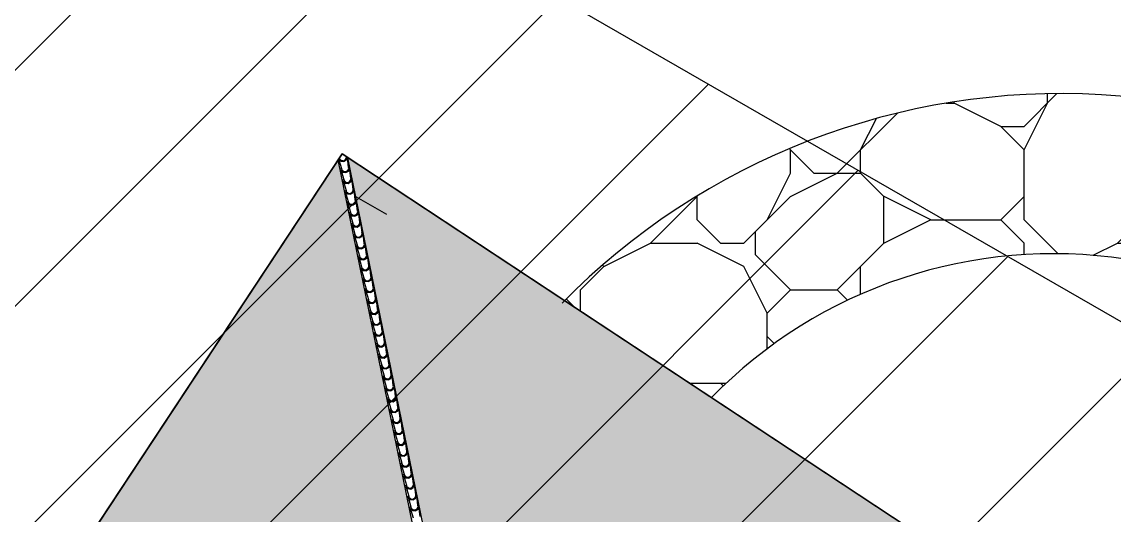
# Model space of a CAD drawing. Header units: millimetres. Extents: x 648844 to 649530, y 1246379 to 1246752.
# Drawn here: x 649063.13 to 649079.51, y 1246559.29 to 1246566.69 of the extents above; entities that cross this region are included whole.
import ezdxf

# ---------------------------------------------------------------- set-up
doc = ezdxf.new("R2010")
doc.units = ezdxf.units.MM
doc.header["$LTSCALE"] = 20
doc.header["$MEASUREMENT"] = 0
doc.layers.get('0').update_dxf_attribs({"linetype": 'CONTINUOUS'})
doc.layers.add('acera', color=8, linetype='CONTINUOUS')
doc.layers.add('TECHO', color=30, linetype='CONTINUOUS')
pattern_1 = [(0, (2687.656, -252.1344), (7, 7), [2.1, -2.45, 0.35, -2.1]), (0, (2690.456, -250.7344), (7, 7), [0.35, -1.75, 1.4, -3.5]), (0, (2691.506, -250.3844), (7, 7), [0.35, -6.65]), (0, (2688.356, -250.0344), (7, 7), [1.4, -5.6]), (0, (2687.656, -249.3344), (7, 7), [0.7, -6.3]), (0, (2692.556, -248.6344), (7, 7), [0.7, -0.35, 0.35, -5.6]), (0, (2689.756, -248.2844), (7, 7), [1.05, -5.95]), (0, (2688.006, -247.5844), (7, 7), [0.7, -6.3]), (0, (2690.806, -246.8844), (7, 7), [0.35, -2.1, 1.05, -3.5]), (0, (2689.406, -246.5344), (7, 7), [0.7, -6.3]), (0, (2691.856, -246.1844), (7, 7), [0.7, -6.3]), (0, (2690.456, -245.8344), (7, 7), [0.7, -6.3]), (0, (2693.256, -245.4844), (7, 7), [0.7, -6.3]), (90, (2687.306, -252.1344), (-7, 7), [1.4, -0.35, 0.7, -2.8, 1.4, -0.35]), (90, (2687.656, -247.5844), (-7, 7), [0.35, -6.65]), (90, (2688.706, -249.6844), (-7, 7), [0.7, -1.4, 0.35, -4.55]), (90, (2689.056, -248.6344), (-7, 7), [0.7, -1.4, 1.05, -3.85]), (90, (2690.106, -250.3844), (-7, 7), [0.35, -3.5, 0.7, -0.35, 0.7, -1.4]), (90, (2690.456, -251.0844), (-7, 7), [0.35, -6.65]), (90, (2691.156, -248.9844), (-7, 7), [0.35, -0.35, 1.05, -5.25]), (90, (2691.506, -250.0344), (-7, 7), [0.7, -2.8, 0.35, -0.35, 0.35, -2.45]), (90, (2692.206, -251.7844), (-7, 7), [1.05, -5.95]), (90, (2692.906, -246.5344), (-7, 7), [0.35, -0.35, 0.35, -5.95]), (90, (2693.256, -248.2844), (-7, 7), [1.05, -5.95]), (90, (2694.131, -248.8094), (-7, 7), [0.35, -6.65]), (45, (2689.756, -252.1344), (8e-16, 7), [0.49497, -9.404524937]), (45, (2689.056, -245.4844), (8e-16, 7), [0.49497, -1.48491, 1.48491, -6.434704937]), (45, (2689.756, -246.5344), (8e-16, 7), [0.98994, -2.4748738, 0.49497, -5.939711137]), (45, (2691.156, -246.8844), (8e-16, 7), [0.98994, -3.464825, 0.49497, -4.949759937]), (45, (2688.356, -250.0344), (8e-16, 7), [0.49497, -9.404524937]), (45, (2690.106, -250.0344), (8e-16, 7), [1.484924, -8.414570937]), (45, (2691.506, -249.3344), (8e-16, 7), [0.49497, -2.969848, 0.49497, -5.939706937]), (45, (2692.556, -248.6344), (8e-16, 7), [0.98994, -8.909554937]), (45, (2693.956, -248.6344), (8e-16, 7), [0.98994, -8.909554937]), (45, (2693.956, -250.7344), (8e-16, 7), [0.49497, -9.404524937]), (45, (2693.256, -247.2344), (8e-16, 7), [0.49497, -9.404524937]), (45, (2692.556, -246.1844), (8e-16, 7), [0.49497, -9.404524937]), (45, (2693.956, -245.4844), (8e-16, 7), [0.49497, -9.404524937]), (45, (2687.306, -245.4844), (8e-16, 7), [0.49497, -9.404524937]), (45, (2690.806, -248.2844), (8e-16, 7), [0.49497, -9.404524937]), (45, (2691.506, -245.4844), (8e-16, 7), [0.49497, -3.464825, 0.49497, -5.444729937]), (45, (2688.356, -249.3344), (8e-16, 7), [0.98994, -8.909554937]), (45, (2688.356, -247.5844), (8e-16, 7), [1.48491, -8.414584937]), (135, (2687.656, -249.3344), (-7, 8e-16), [0.74249, -9.157004937]), (135, (2691.506, -249.6844), (-7, 8e-16), [0.49497, -9.404524937]), (135, (2693.606, -248.6344), (-7, 8e-16), [0.49497, -9.404524937]), (135, (2691.156, -247.2344), (-7, 8e-16), [0.49497, -9.404524937]), (135, (2691.506, -246.1844), (-7, 8e-16), [0.49497, -9.404524937]), (135, (2690.456, -245.8344), (-7, 8e-16), [0.49497, -9.404524937]), (135, (2691.856, -246.1844), (-7, 8e-16), [0.49497, -9.404524937]), (135, (2687.656, -250.3844), (-7, 8e-16), [0.49497, -9.404524937]), (135, (2689.056, -247.9344), (-7, 8e-16), [0.49497, -9.404524937]), (135, (2689.056, -250.0344), (-7, 8e-16), [0.98994, -8.909554937]), (135, (2690.456, -250.7344), (-7, 8e-16), [0.98994, -8.909554937]), (135, (2693.256, -246.8844), (-7, 8e-16), [0.98994, -8.909554937]), (135, (2691.156, -248.6344), (-7, 8e-16), [0.49497, -9.404524937]), (135, (2692.206, -250.7344), (-7, 8e-16), [0.98994, -5.939696, 0.49497, -2.474888937]), (135, (2688.006, -247.5844), (-7, 8e-16), [0.98994, -1.9798989, 0.98994, -5.939716037]), (135, (2687.306, -251.4344), (-7, 8e-16), [0.9898, -2.4752, 0.9898, -2.4752, 0.4949, -2.474594937]), (26.56505118, (2689.7562, -250.0344), (7, 4e-10), [1.5652, -0.7826, 0.7826, -12.522075839]), (26.56505118, (2690.8062, -245.8344), (7, 4e-10), [1.5652, -14.08727584]), (26.56505118, (2690.8062, -250.7344), (7, 4e-10), [0.7826, -14.86987584]), (26.56505118, (2687.6562, -250.3844), (7, 4e-10), [0.7826, -14.86987584]), (26.56505118, (2689.0562, -248.6344), (7, 4e-10), [0.7826, -14.86987584]), (26.56505118, (2687.6562, -247.9344), (7, 4e-10), [0.7826, -14.86987584]), (63.43494882, (2688.7062, -247.2344), (4e-10, 7), [0.7826, -14.86987584]), (63.43494882, (2691.1562, -247.2344), (4e-10, 7), [0.7826, -14.86987584]), (63.43494882, (2691.8562, -252.1344), (4e-10, 7), [0.7826, -14.86987584]), (63.43494882, (2687.3062, -248.2844), (4e-10, 7), [0.7826, -14.86987584]), (63.43494882, (2690.1062, -251.7844), (4e-10, 7), [0.7826, -5.4782, 0.7826, -8.609075839]), (116.56505118, (2689.0562, -245.8344), (-4e-10, 7), [0.7826, -14.86987584]), (116.56505118, (2693.2562, -247.2344), (-4e-10, 7), [0.7826, -14.86987584]), (116.56505118, (2690.1062, -245.8344), (-4e-10, 7), [0.7826, -14.86987584]), (116.56505118, (2687.3062, -249.6844), (-4e-10, 7), [0.7826, -14.86987584]), (153.43494882, (2692.5562, -250.7344), (-7, 4e-10), [0.7826, -14.86987584]), (153.43494882, (2693.9562, -248.9844), (-7, 4e-10), [0.7826, -14.86987584]), (153.43494882, (2689.7562, -248.2844), (-7, 4e-10), [0.7826, -14.86987584]), (153.43494882, (2690.8062, -246.8844), (-7, 4e-10), [0.7826, -14.86987584]), (153.43494882, (2693.2562, -245.4844), (-7, 4e-10), [0.7826, -14.86987584]), (153.43494882, (2688.3562, -252.1344), (-7, 4e-10), [1.1739, -14.47857584])]

# ---------------------------------------------------------------- blocks, each defined once
blk = doc.blocks.new('TEJA45')
at = {"layer": 'TECHO'}
for p, q in [((-3.973, -0.457), (-3.873, -0.576)), ((-3.779, -0.481), (-3.897, -0.382)), ((-3.866, -0.488), (-3.885, -0.526)), ((-3.828, -0.469), (-3.866, -0.488)), ((-3.826, -0.484), (-3.857, -0.498)), ((-3.785, -0.475), (-3.829, -0.469)), ((-3.79, -0.488), (-3.826, -0.483)), ((-3.779, -0.5), (-3.791, -0.488)), ((-3.771, -0.473), (-3.779, -0.481)), ((-3.761, -0.483), (-3.779, -0.5)), ((-3.885, -0.526), (-3.879, -0.57)), ((-3.873, -0.576), (-3.877, -0.579)), ((-3.873, -0.576), (-3.864, -0.566)), ((-3.857, -0.498), (-3.871, -0.529)), ((-3.871, -0.529), (-3.866, -0.564)), ((-3.864, -0.585), (-3.867, -0.589)), ((-3.866, -0.564), (-3.854, -0.576)), ((-3.854, -0.576), (-3.864, -0.585)), ((-3.854, -0.576), (-3.755, -0.694)), ((-3.661, -0.599), (-3.779, -0.5)), ((-3.748, -0.606), (-3.767, -0.644)), ((-3.767, -0.644), (-3.761, -0.688)), ((-3.738, -0.616), (-3.753, -0.647)), ((-3.753, -0.647), (-3.748, -0.682)), ((-3.71, -0.587), (-3.748, -0.606)), ((-3.708, -0.602), (-3.738, -0.616)), ((-3.667, -0.593), (-3.71, -0.587)), ((-3.672, -0.606), (-3.708, -0.602)), ((-3.661, -0.618), (-3.672, -0.606)), ((-3.653, -0.591), (-3.661, -0.599)), ((-3.643, -0.601), (-3.661, -0.618)), ((-3.542, -0.717), (-3.661, -0.618)), ((-3.755, -0.694), (-3.759, -0.697)), ((-3.755, -0.694), (-3.746, -0.684)), ((-3.746, -0.703), (-3.749, -0.707)), ((-3.748, -0.682), (-3.736, -0.694)), ((-3.736, -0.694), (-3.746, -0.703)), ((-3.736, -0.694), (-3.637, -0.812)), ((-3.63, -0.724), (-3.649, -0.762)), ((-3.649, -0.762), (-3.643, -0.806)), ((-3.637, -0.812), (-3.641, -0.815)), ((-3.637, -0.812), (-3.628, -0.802)), ((-3.635, -0.765), (-3.63, -0.8)), ((-3.62, -0.734), (-3.634, -0.765)), ((-3.592, -0.706), (-3.63, -0.724)), ((-3.63, -0.8), (-3.618, -0.812)), ((-3.618, -0.812), (-3.628, -0.821)), ((-3.59, -0.72), (-3.62, -0.734)), ((-3.618, -0.812), (-3.519, -0.93)), ((-3.549, -0.711), (-3.592, -0.705)), ((-3.554, -0.724), (-3.59, -0.72)), ((-3.542, -0.736), (-3.554, -0.724)), ((-3.535, -0.709), (-3.542, -0.717)), ((-3.525, -0.719), (-3.542, -0.736)), ((-3.424, -0.836), (-3.542, -0.736)), ((-3.628, -0.821), (-3.631, -0.825)), ((-3.512, -0.843), (-3.531, -0.88)), ((-3.531, -0.88), (-3.525, -0.924)), ((-3.519, -0.93), (-3.522, -0.934)), ((-3.519, -0.93), (-3.509, -0.921)), ((-3.502, -0.852), (-3.516, -0.883)), ((-3.516, -0.883), (-3.512, -0.918)), ((-3.509, -0.94), (-3.513, -0.943)), ((-3.474, -0.824), (-3.512, -0.843)), ((-3.512, -0.918), (-3.5, -0.93)), ((-3.5, -0.93), (-3.509, -0.94)), ((-3.471, -0.838), (-3.502, -0.852)), ((-3.5, -0.93), (-3.401, -1.048)), ((-3.43, -0.829), (-3.474, -0.824)), ((-3.436, -0.843), (-3.471, -0.838)), ((-3.424, -0.854), (-3.436, -0.843)), ((-3.416, -0.828), (-3.424, -0.836)), ((-3.407, -0.837), (-3.424, -0.854)), ((-3.306, -0.954), (-3.424, -0.854)), ((-3.394, -0.961), (-3.413, -0.999)), ((-3.384, -0.97), (-3.398, -1.001)), ((-3.356, -0.942), (-3.394, -0.961)), ((-3.353, -0.956), (-3.384, -0.97)), ((-3.312, -0.948), (-3.356, -0.942)), ((-3.318, -0.961), (-3.353, -0.956)), ((-3.306, -0.973), (-3.318, -0.961)), ((-3.298, -0.946), (-3.306, -0.954)), ((-3.289, -0.955), (-3.306, -0.973)), ((-3.188, -1.072), (-3.306, -0.973)), ((-3.413, -0.998), (-3.407, -1.042)), ((-3.401, -1.048), (-3.404, -1.052)), ((-3.401, -1.048), (-3.391, -1.039)), ((-3.398, -1.001), (-3.394, -1.037)), ((-3.391, -1.058), (-3.395, -1.061)), ((-3.394, -1.036), (-3.382, -1.048)), ((-3.382, -1.048), (-3.391, -1.058)), ((-3.382, -1.048), (-3.283, -1.166)), ((-3.295, -1.117), (-3.289, -1.16)), ((-3.275, -1.079), (-3.294, -1.117)), ((-3.266, -1.089), (-3.28, -1.119)), ((-3.28, -1.119), (-3.275, -1.155)), ((-3.238, -1.06), (-3.275, -1.079)), ((-3.235, -1.074), (-3.266, -1.089)), ((-3.194, -1.066), (-3.238, -1.06)), ((-3.2, -1.079), (-3.235, -1.074)), ((-3.188, -1.091), (-3.2, -1.079)), ((-3.18, -1.064), (-3.188, -1.072)), ((-3.171, -1.073), (-3.188, -1.091)), ((-3.07, -1.19), (-3.188, -1.091)), ((-3.283, -1.166), (-3.286, -1.17)), ((-3.283, -1.166), (-3.273, -1.157)), ((-3.273, -1.176), (-3.277, -1.179)), ((-3.275, -1.155), (-3.264, -1.166)), ((-3.264, -1.166), (-3.273, -1.176)), ((-3.264, -1.166), (-3.164, -1.285)), ((-3.157, -1.197), (-3.176, -1.235)), ((-3.176, -1.235), (-3.17, -1.278)), ((-3.164, -1.285), (-3.168, -1.288)), ((-3.164, -1.285), (-3.155, -1.275)), ((-3.148, -1.207), (-3.162, -1.237)), ((-3.162, -1.237), (-3.157, -1.273)), ((-3.155, -1.294), (-3.159, -1.298)), ((-3.12, -1.178), (-3.157, -1.197)), ((-3.157, -1.273), (-3.145, -1.285)), ((-3.145, -1.285), (-3.155, -1.294)), ((-3.117, -1.193), (-3.148, -1.207)), ((-3.146, -1.285), (-3.046, -1.403)), ((-3.076, -1.184), (-3.12, -1.178)), ((-3.082, -1.197), (-3.117, -1.192)), ((-3.07, -1.209), (-3.082, -1.197)), ((-3.062, -1.182), (-3.07, -1.19)), ((-3.052, -1.191), (-3.07, -1.209)), ((-2.952, -1.308), (-3.07, -1.209)), ((-3.001, -1.296), (-3.039, -1.315)), ((-2.958, -1.302), (-3.001, -1.296)), ((-2.944, -1.3), (-2.952, -1.308)), ((-2.934, -1.31), (-2.952, -1.327)), ((-3.039, -1.315), (-3.058, -1.353)), ((-3.058, -1.353), (-3.052, -1.397)), ((-3.046, -1.403), (-3.05, -1.406)), ((-3.046, -1.403), (-3.037, -1.393)), ((-3.03, -1.325), (-3.044, -1.356)), ((-3.044, -1.356), (-3.039, -1.391)), ((-3.037, -1.412), (-3.04, -1.416)), ((-3.039, -1.391), (-3.027, -1.403)), ((-3.027, -1.403), (-3.037, -1.412)), ((-2.999, -1.311), (-3.03, -1.325)), ((-3.027, -1.403), (-2.928, -1.521)), ((-2.963, -1.315), (-2.999, -1.311)), ((-2.952, -1.327), (-2.964, -1.315)), ((-2.834, -1.426), (-2.952, -1.327)), ((-2.921, -1.433), (-2.94, -1.471)), ((-2.94, -1.471), (-2.934, -1.515)), ((-2.911, -1.443), (-2.926, -1.474)), ((-2.926, -1.474), (-2.921, -1.509)), ((-2.883, -1.415), (-2.921, -1.433)), ((-2.881, -1.429), (-2.911, -1.443)), ((-2.84, -1.42), (-2.883, -1.414)), ((-2.845, -1.433), (-2.881, -1.429)), ((-2.834, -1.445), (-2.845, -1.433)), ((-2.826, -1.418), (-2.834, -1.426)), ((-2.816, -1.428), (-2.834, -1.445)), ((-2.715, -1.544), (-2.834, -1.445)), ((-2.928, -1.521), (-2.932, -1.524)), ((-2.928, -1.521), (-2.919, -1.511)), ((-2.919, -1.53), (-2.922, -1.534)), ((-2.921, -1.509), (-2.909, -1.521)), ((-2.909, -1.521), (-2.919, -1.53)), ((-2.909, -1.521), (-2.81, -1.639)), ((-2.803, -1.552), (-2.822, -1.589)), ((-2.822, -1.589), (-2.816, -1.633)), ((-2.81, -1.639), (-2.8, -1.63)), ((-2.808, -1.592), (-2.803, -1.627)), ((-2.793, -1.561), (-2.807, -1.592)), ((-2.765, -1.533), (-2.803, -1.552)), ((-2.803, -1.627), (-2.791, -1.639)), ((-2.763, -1.547), (-2.793, -1.561)), ((-2.721, -1.538), (-2.765, -1.533)), ((-2.727, -1.552), (-2.763, -1.547)), ((-2.715, -1.563), (-2.727, -1.552)), ((-2.707, -1.537), (-2.715, -1.544)), ((-2.698, -1.546), (-2.715, -1.563)), ((-2.597, -1.663), (-2.715, -1.563)), ((-2.81, -1.639), (-2.813, -1.643)), ((-2.8, -1.648), (-2.804, -1.652)), ((-2.791, -1.639), (-2.8, -1.648)), ((-2.791, -1.639), (-2.692, -1.757)), ((-2.685, -1.67), (-2.704, -1.708)), ((-2.704, -1.707), (-2.698, -1.751)), ((-2.692, -1.757), (-2.695, -1.761)), ((-2.692, -1.757), (-2.682, -1.748)), ((-2.675, -1.679), (-2.689, -1.71)), ((-2.689, -1.71), (-2.685, -1.746)), ((-2.682, -1.767), (-2.686, -1.77)), ((-2.647, -1.651), (-2.685, -1.67)), ((-2.685, -1.745), (-2.673, -1.757)), ((-2.673, -1.757), (-2.682, -1.767)), ((-2.644, -1.665), (-2.675, -1.679)), ((-2.673, -1.757), (-2.574, -1.875)), ((-2.603, -1.657), (-2.647, -1.651)), ((-2.609, -1.67), (-2.644, -1.665)), ((-2.597, -1.682), (-2.609, -1.67)), ((-2.589, -1.655), (-2.597, -1.663)), ((-2.58, -1.664), (-2.597, -1.682)), ((-2.479, -1.781), (-2.597, -1.682)), ((-2.567, -1.788), (-2.585, -1.826)), ((-2.557, -1.798), (-2.571, -1.828)), ((-2.529, -1.769), (-2.567, -1.788)), ((-2.526, -1.783), (-2.557, -1.797)), ((-2.485, -1.775), (-2.529, -1.769)), ((-2.491, -1.788), (-2.526, -1.783)), ((-2.479, -1.8), (-2.491, -1.788)), ((-2.471, -1.773), (-2.479, -1.781)), ((-2.462, -1.782), (-2.479, -1.8)), ((-2.361, -1.899), (-2.479, -1.8)), ((-2.586, -1.826), (-2.58, -1.869)), ((-2.574, -1.875), (-2.577, -1.879)), ((-2.574, -1.875), (-2.564, -1.866)), ((-2.571, -1.828), (-2.567, -1.864)), ((-2.564, -1.885), (-2.568, -1.888)), ((-2.567, -1.864), (-2.555, -1.875)), ((-2.555, -1.875), (-2.564, -1.885)), ((-2.555, -1.875), (-2.455, -1.993)), ((-2.448, -1.906), (-2.467, -1.944)), ((-2.467, -1.944), (-2.462, -1.987)), ((-2.439, -1.916), (-2.453, -1.946)), ((-2.453, -1.946), (-2.448, -1.982)), ((-2.411, -1.887), (-2.448, -1.906)), ((-2.408, -1.901), (-2.439, -1.916)), ((-2.367, -1.893), (-2.411, -1.887)), ((-2.373, -1.906), (-2.408, -1.901)), ((-2.361, -1.918), (-2.373, -1.906)), ((-2.353, -1.891), (-2.361, -1.899)), ((-2.343, -1.9), (-2.361, -1.918)), ((-2.243, -2.017), (-2.361, -1.918)), ((-2.455, -1.993), (-2.459, -1.997)), ((-2.455, -1.993), (-2.446, -1.984)), ((-2.446, -2.003), (-2.45, -2.007)), ((-2.448, -1.982), (-2.437, -1.993)), ((-2.437, -1.993), (-2.446, -2.003)), ((-2.437, -1.993), (-2.337, -2.112)), ((-2.33, -2.024), (-2.349, -2.062)), ((-2.349, -2.062), (-2.343, -2.106)), ((-2.337, -2.112), (-2.341, -2.115)), ((-2.337, -2.112), (-2.328, -2.102)), ((-2.321, -2.034), (-2.335, -2.065)), ((-2.335, -2.065), (-2.33, -2.1)), ((-2.328, -2.121), (-2.331, -2.125)), ((-2.292, -2.005), (-2.33, -2.024)), ((-2.33, -2.1), (-2.318, -2.112)), ((-2.318, -2.112), (-2.328, -2.121)), ((-2.29, -2.02), (-2.321, -2.034)), ((-2.318, -2.112), (-2.219, -2.23)), ((-2.249, -2.011), (-2.292, -2.005)), ((-2.254, -2.024), (-2.29, -2.019)), ((-2.243, -2.036), (-2.255, -2.024)), ((-2.235, -2.009), (-2.243, -2.017)), ((-2.225, -2.019), (-2.243, -2.036)), ((-2.125, -2.135), (-2.243, -2.036)), ((-2.174, -2.123), (-2.212, -2.142)), ((-2.131, -2.129), (-2.174, -2.123)), ((-2.117, -2.127), (-2.125, -2.135)), ((-2.212, -2.142), (-2.231, -2.18)), ((-2.231, -2.18), (-2.225, -2.224)), ((-2.219, -2.23), (-2.223, -2.233)), ((-2.219, -2.23), (-2.21, -2.22)), ((-2.202, -2.152), (-2.217, -2.183)), ((-2.217, -2.183), (-2.212, -2.218)), ((-2.21, -2.239), (-2.213, -2.243)), ((-2.212, -2.218), (-2.2, -2.23)), ((-2.2, -2.23), (-2.21, -2.239)), ((-2.172, -2.138), (-2.202, -2.152)), ((-2.2, -2.23), (-2.101, -2.348)), ((-2.136, -2.142), (-2.172, -2.138)), ((-2.125, -2.154), (-2.136, -2.142)), ((-2.107, -2.137), (-2.125, -2.154)), ((-2.006, -2.253), (-2.125, -2.154)), ((-2.094, -2.26), (-2.113, -2.298)), ((-2.084, -2.27), (-2.098, -2.301)), ((-2.056, -2.242), (-2.094, -2.261)), ((-2.054, -2.256), (-2.084, -2.27)), ((-2.012, -2.247), (-2.056, -2.241)), ((-2.018, -2.261), (-2.054, -2.256)), ((-2.006, -2.272), (-2.018, -2.261)), ((-1.998, -2.245), (-2.006, -2.253)), ((-1.989, -2.255), (-2.006, -2.272)), ((-1.888, -2.372), (-2.006, -2.272)), ((-2.113, -2.298), (-2.107, -2.342)), ((-2.101, -2.348), (-2.105, -2.352)), ((-2.101, -2.348), (-2.092, -2.339)), ((-2.099, -2.301), (-2.094, -2.336)), ((-2.092, -2.357), (-2.095, -2.361)), ((-2.094, -2.336), (-2.082, -2.348)), ((-2.082, -2.348), (-2.092, -2.357)), ((-2.082, -2.348), (-1.983, -2.466)), ((-1.976, -2.379), (-1.995, -2.416)), ((-1.995, -2.416), (-1.989, -2.46)), ((-1.983, -2.466), (-1.973, -2.457)), ((-1.966, -2.388), (-1.98, -2.419)), ((-1.98, -2.419), (-1.976, -2.454)), ((-1.938, -2.36), (-1.976, -2.379)), ((-1.976, -2.454), (-1.964, -2.466)), ((-1.935, -2.374), (-1.966, -2.388)), ((-1.894, -2.366), (-1.938, -2.36)), ((-1.9, -2.379), (-1.935, -2.374)), ((-1.888, -2.39), (-1.9, -2.379)), ((-1.88, -2.364), (-1.888, -2.372)), ((-1.871, -2.373), (-1.888, -2.39)), ((-1.77, -2.49), (-1.888, -2.39)), ((-1.983, -2.466), (-1.986, -2.47)), ((-1.973, -2.476), (-1.977, -2.479)), ((-1.964, -2.466), (-1.973, -2.476)), ((-1.964, -2.466), (-1.865, -2.584)), ((-1.877, -2.535), (-1.871, -2.578)), ((-1.858, -2.497), (-1.876, -2.535)), ((-1.865, -2.584), (-1.868, -2.588)), ((-1.865, -2.584), (-1.855, -2.575)), ((-1.848, -2.506), (-1.862, -2.537)), ((-1.862, -2.537), (-1.858, -2.573)), ((-1.855, -2.594), (-1.859, -2.597)), ((-1.82, -2.478), (-1.858, -2.497)), ((-1.858, -2.572), (-1.846, -2.584)), ((-1.846, -2.584), (-1.855, -2.594)), ((-1.817, -2.492), (-1.848, -2.506)), ((-1.846, -2.584), (-1.747, -2.702)), ((-1.776, -2.484), (-1.82, -2.478)), ((-1.782, -2.497), (-1.817, -2.492)), ((-1.77, -2.509), (-1.782, -2.497)), ((-1.762, -2.482), (-1.77, -2.49)), ((-1.753, -2.491), (-1.77, -2.509)), ((-1.652, -2.608), (-1.77, -2.509)), ((-1.739, -2.615), (-1.758, -2.653)), ((-1.702, -2.596), (-1.739, -2.615)), ((-1.699, -2.61), (-1.73, -2.625)), ((-1.658, -2.602), (-1.702, -2.596)), ((-1.664, -2.615), (-1.699, -2.61)), ((-1.652, -2.627), (-1.664, -2.615)), ((-1.644, -2.6), (-1.652, -2.608)), ((-1.635, -2.609), (-1.652, -2.627)), ((-1.758, -2.653), (-1.753, -2.696)), ((-1.747, -2.702), (-1.75, -2.706)), ((-1.747, -2.702), (-1.737, -2.693)), ((-1.73, -2.625), (-1.744, -2.655)), ((-1.744, -2.655), (-1.739, -2.691)), ((-1.737, -2.712), (-1.741, -2.715)), ((-1.739, -2.691), (-1.728, -2.702)), ((-1.728, -2.702), (-1.737, -2.712)), ((-1.728, -2.702), (-1.628, -2.821)), ((-1.534, -2.726), (-1.652, -2.627)), ((-1.621, -2.733), (-1.64, -2.771)), ((-1.64, -2.771), (-1.634, -2.815)), ((-1.612, -2.743), (-1.626, -2.773)), ((-1.626, -2.773), (-1.621, -2.809)), ((-1.583, -2.714), (-1.621, -2.733)), ((-1.581, -2.729), (-1.612, -2.743)), ((-1.54, -2.72), (-1.584, -2.714)), ((-1.546, -2.733), (-1.581, -2.728)), ((-1.534, -2.745), (-1.546, -2.733)), ((-1.526, -2.718), (-1.534, -2.726)), ((-1.516, -2.728), (-1.534, -2.745)), ((-1.416, -2.844), (-1.534, -2.745)), ((-1.628, -2.821), (-1.632, -2.824)), ((-1.628, -2.821), (-1.619, -2.811)), ((-1.619, -2.83), (-1.622, -2.834)), ((-1.621, -2.809), (-1.609, -2.821)), ((-1.609, -2.821), (-1.619, -2.83)), ((-1.609, -2.821), (-1.51, -2.939)), ((-1.503, -2.851), (-1.522, -2.889)), ((-1.522, -2.889), (-1.516, -2.933)), ((-1.51, -2.939), (-1.514, -2.942)), ((-1.51, -2.939), (-1.501, -2.929)), ((-1.493, -2.861), (-1.508, -2.892)), ((-1.508, -2.892), (-1.503, -2.927)), ((-1.501, -2.948), (-1.504, -2.952)), ((-1.465, -2.832), (-1.503, -2.851)), ((-1.503, -2.927), (-1.491, -2.939)), ((-1.491, -2.939), (-1.501, -2.948)), ((-1.463, -2.847), (-1.494, -2.861)), ((-1.491, -2.939), (-1.392, -3.057)), ((-1.422, -2.838), (-1.465, -2.832)), ((-1.427, -2.851), (-1.463, -2.847)), ((-1.416, -2.863), (-1.427, -2.851)), ((-1.408, -2.836), (-1.416, -2.844)), ((-1.398, -2.846), (-1.416, -2.863)), ((-1.297, -2.962), (-1.416, -2.863)), ((-1.385, -2.969), (-1.404, -3.007)), ((-1.404, -3.007), (-1.398, -3.051)), ((-1.392, -3.057), (-1.396, -3.06)), ((-1.392, -3.057), (-1.383, -3.047)), ((-1.375, -2.979), (-1.39, -3.01)), ((-1.39, -3.01), (-1.385, -3.045)), ((-1.383, -3.066), (-1.386, -3.07)), ((-1.347, -2.951), (-1.385, -2.969)), ((-1.385, -3.045), (-1.373, -3.057)), ((-1.373, -3.057), (-1.383, -3.066)), ((-1.345, -2.965), (-1.375, -2.979)), ((-1.373, -3.057), (-1.274, -3.175)), ((-1.303, -2.956), (-1.347, -2.95)), ((-1.309, -2.969), (-1.345, -2.965)), ((-1.298, -2.981), (-1.309, -2.969)), ((-1.29, -2.954), (-1.298, -2.962)), ((-1.28, -2.964), (-1.298, -2.981)), ((-1.179, -3.081), (-1.297, -2.981)), ((-1.267, -3.088), (-1.286, -3.125)), ((-1.257, -3.097), (-1.271, -3.128)), ((-1.229, -3.069), (-1.267, -3.088)), ((-1.226, -3.083), (-1.257, -3.097)), ((-1.185, -3.075), (-1.229, -3.069)), ((-1.191, -3.088), (-1.226, -3.083)), ((-1.179, -3.099), (-1.191, -3.088)), ((-1.171, -3.073), (-1.179, -3.081)), ((-1.162, -3.082), (-1.179, -3.099)), ((-1.061, -3.199), (-1.179, -3.099)), ((-1.286, -3.125), (-1.28, -3.169)), ((-1.274, -3.175), (-1.277, -3.179)), ((-1.274, -3.175), (-1.264, -3.166)), ((-1.271, -3.128), (-1.267, -3.163)), ((-1.264, -3.185), (-1.268, -3.188)), ((-1.267, -3.163), (-1.255, -3.175)), ((-1.255, -3.175), (-1.264, -3.185)), ((-1.255, -3.175), (-1.156, -3.293)), ((-1.149, -3.206), (-1.168, -3.244)), ((-1.168, -3.243), (-1.162, -3.287)), ((-1.139, -3.215), (-1.153, -3.246)), ((-1.153, -3.246), (-1.149, -3.282)), ((-1.111, -3.187), (-1.149, -3.206)), ((-1.108, -3.201), (-1.139, -3.215)), ((-1.067, -3.193), (-1.111, -3.187)), ((-1.073, -3.206), (-1.108, -3.201)), ((-1.061, -3.218), (-1.073, -3.206)), ((-1.053, -3.191), (-1.061, -3.199)), ((-1.044, -3.2), (-1.061, -3.218)), ((-0.943, -3.317), (-1.061, -3.218)), ((-1.156, -3.293), (-1.159, -3.297)), ((-1.156, -3.293), (-1.146, -3.284)), ((-1.146, -3.303), (-1.15, -3.306)), ((-1.149, -3.281), (-1.137, -3.293)), ((-1.137, -3.293), (-1.146, -3.303)), ((-1.137, -3.293), (-1.038, -3.411)), ((-1.05, -3.362), (-1.044, -3.405)), ((-1.03, -3.324), (-1.049, -3.362)), ((-1.038, -3.411), (-1.041, -3.415)), ((-1.038, -3.411), (-1.028, -3.402)), ((-1.021, -3.334), (-1.035, -3.364)), ((-1.035, -3.364), (-1.03, -3.4)), ((-1.028, -3.421), (-1.032, -3.424)), ((-0.993, -3.305), (-1.03, -3.324)), ((-1.03, -3.4), (-1.019, -3.411)), ((-1.019, -3.411), (-1.028, -3.421)), ((-0.99, -3.319), (-1.021, -3.334)), ((-1.019, -3.411), (-0.919, -3.53)), ((-0.949, -3.311), (-0.993, -3.305)), ((-0.955, -3.324), (-0.99, -3.319)), ((-0.943, -3.336), (-0.955, -3.324)), ((-0.935, -3.309), (-0.943, -3.317)), ((-0.926, -3.318), (-0.943, -3.336)), ((-0.825, -3.435), (-0.943, -3.336)), ((-0.875, -3.423), (-0.912, -3.442)), ((-0.872, -3.438), (-0.903, -3.452)), ((-0.831, -3.429), (-0.875, -3.423)), ((-0.837, -3.442), (-0.872, -3.437)), ((-0.817, -3.427), (-0.825, -3.435)), ((-0.807, -3.436), (-0.825, -3.454)), ((-0.912, -3.442), (-0.931, -3.48)), ((-0.931, -3.48), (-0.925, -3.523)), ((-0.919, -3.53), (-0.923, -3.533)), ((-0.919, -3.53), (-0.91, -3.52)), ((-0.903, -3.452), (-0.917, -3.482)), ((-0.917, -3.482), (-0.912, -3.518)), ((-0.91, -3.539), (-0.914, -3.543)), ((-0.912, -3.518), (-0.9, -3.53)), ((-0.9, -3.53), (-0.91, -3.539)), ((-0.901, -3.53), (-0.801, -3.648)), ((-0.825, -3.454), (-0.837, -3.442)), ((-0.707, -3.553), (-0.825, -3.454)), ((-0.794, -3.56), (-0.813, -3.598)), ((-0.813, -3.598), (-0.807, -3.642)), ((-0.785, -3.57), (-0.799, -3.601)), ((-0.799, -3.601), (-0.794, -3.636)), ((-0.756, -3.541), (-0.794, -3.56)), ((-0.754, -3.556), (-0.785, -3.57)), ((-0.713, -3.547), (-0.756, -3.541)), ((-0.718, -3.56), (-0.754, -3.556)), ((-0.707, -3.572), (-0.719, -3.56)), ((-0.699, -3.545), (-0.707, -3.553)), ((-0.689, -3.555), (-0.707, -3.572)), ((-0.589, -3.671), (-0.707, -3.572)), ((-0.801, -3.648), (-0.805, -3.651)), ((-0.801, -3.648), (-0.792, -3.638)), ((-0.792, -3.657), (-0.795, -3.661)), ((-0.794, -3.636), (-0.782, -3.648)), ((-0.782, -3.648), (-0.792, -3.657)), ((-0.782, -3.648), (-0.683, -3.766)), ((-0.676, -3.678), (-0.695, -3.716)), ((-0.695, -3.716), (-0.689, -3.76)), ((-0.683, -3.766), (-0.687, -3.769)), ((-0.683, -3.766), (-0.674, -3.756)), ((-0.666, -3.688), (-0.681, -3.719)), ((-0.681, -3.719), (-0.676, -3.754)), ((-0.638, -3.66), (-0.676, -3.678)), ((-0.676, -3.754), (-0.664, -3.766)), ((-0.664, -3.766), (-0.674, -3.775)), ((-0.636, -3.674), (-0.666, -3.688)), ((-0.664, -3.766), (-0.565, -3.884)), ((-0.595, -3.665), (-0.638, -3.659)), ((-0.6, -3.678), (-0.636, -3.674)), ((-0.589, -3.69), (-0.6, -3.678)), ((-0.581, -3.663), (-0.589, -3.671)), ((-0.571, -3.673), (-0.589, -3.69)), ((-0.47, -3.789), (-0.589, -3.69)), ((-0.674, -3.775), (-0.677, -3.779)), ((-0.558, -3.797), (-0.577, -3.834)), ((-0.577, -3.834), (-0.571, -3.878)), ((-0.565, -3.884), (-0.568, -3.888)), ((-0.565, -3.884), (-0.555, -3.875)), ((-0.563, -3.837), (-0.558, -3.872)), ((-0.548, -3.806), (-0.562, -3.837)), ((-0.555, -3.893), (-0.559, -3.897)), ((-0.52, -3.778), (-0.558, -3.797)), ((-0.558, -3.872), (-0.546, -3.884)), ((-0.546, -3.884), (-0.555, -3.893)), ((-0.518, -3.792), (-0.548, -3.806)), ((-0.546, -3.884), (-0.447, -4.002)), ((-0.476, -3.783), (-0.52, -3.778)), ((-0.482, -3.797), (-0.518, -3.792)), ((-0.47, -3.808), (-0.482, -3.797)), ((-0.462, -3.782), (-0.47, -3.789)), ((-0.453, -3.791), (-0.47, -3.808)), ((-0.352, -3.908), (-0.47, -3.808)), ((-0.44, -3.915), (-0.459, -3.953)), ((-0.43, -3.924), (-0.444, -3.955)), ((-0.402, -3.896), (-0.44, -3.915)), ((-0.399, -3.91), (-0.43, -3.924)), ((-0.358, -3.902), (-0.402, -3.896)), ((-0.364, -3.915), (-0.399, -3.91)), ((-0.352, -3.927), (-0.364, -3.915)), ((-0.344, -3.9), (-0.352, -3.908)), ((-0.335, -3.909), (-0.352, -3.927)), ((-0.234, -4.026), (-0.352, -3.927)), ((-0.459, -3.952), (-0.453, -3.996)), ((-0.447, -4.002), (-0.45, -4.006)), ((-0.447, -4.002), (-0.437, -3.993)), ((-0.444, -3.955), (-0.44, -3.991)), ((-0.437, -4.012), (-0.441, -4.015)), ((-0.44, -3.99), (-0.428, -4.002)), ((-0.428, -4.002), (-0.437, -4.012)), ((-0.428, -4.002), (-0.329, -4.12)), ((-0.341, -4.071), (-0.335, -4.114)), ((-0.322, -4.033), (-0.34, -4.071)), ((-0.312, -4.042), (-0.326, -4.073)), ((-0.326, -4.073), (-0.322, -4.109)), ((-0.284, -4.014), (-0.322, -4.033)), ((-0.281, -4.028), (-0.312, -4.042)), ((-0.24, -4.02), (-0.284, -4.014)), ((-0.246, -4.033), (-0.281, -4.028)), ((-0.234, -4.045), (-0.246, -4.033)), ((-0.226, -4.018), (-0.234, -4.026)), ((-0.217, -4.027), (-0.234, -4.045)), ((-0.116, -4.144), (-0.234, -4.045)), ((-0.329, -4.12), (-0.332, -4.124)), ((-0.329, -4.12), (-0.319, -4.111)), ((-0.319, -4.13), (-0.323, -4.133)), ((-0.322, -4.109), (-0.31, -4.12)), ((-0.31, -4.12), (-0.319, -4.13)), ((-0.31, -4.12), (-0.21, -4.238)), ((-0.203, -4.151), (-0.222, -4.189)), ((-0.222, -4.189), (-0.217, -4.232)), ((-0.21, -4.238), (-0.214, -4.242)), ((-0.21, -4.238), (-0.201, -4.229)), ((-0.194, -4.161), (-0.208, -4.191)), ((-0.208, -4.191), (-0.203, -4.227)), ((-0.201, -4.248), (-0.205, -4.251)), ((-0.166, -4.132), (-0.203, -4.151)), ((-0.203, -4.227), (-0.192, -4.238)), ((-0.192, -4.238), (-0.201, -4.248)), ((-0.163, -4.146), (-0.194, -4.161)), ((-0.192, -4.238), (-0.098, -4.35)), ((-0.122, -4.138), (-0.166, -4.132)), ((-0.128, -4.151), (-0.163, -4.146)), ((-0.116, -4.163), (-0.128, -4.151)), ((-0.108, -4.136), (-0.116, -4.144)), ((-0.099, -4.145), (-0.116, -4.163)), ((0, -4.26), (-0.116, -4.163)), ((-0.047, -4.25), (-0.085, -4.269)), ((-0.004, -4.256), (-0.047, -4.25)), ((-0.085, -4.269), (-0.104, -4.307)), ((-0.104, -4.307), (-0.098, -4.35)), ((-0.076, -4.279), (-0.09, -4.31)), ((-0.09, -4.31), (-0.085, -4.345)), ((-0.086, -4.35), (-0.083, -4.347)), ((-0.085, -4.345), (-0.08, -4.35)), ((-0.045, -4.265), (-0.076, -4.279)), ((-0.009, -4.269), (-0.045, -4.264)), ((0, -4.279), (-0.01, -4.269))]:
    blk.add_line(p, q, dxfattribs=at)

msp = doc.modelspace()

# ---------------------------------------------------------------- hatches: boundary and pattern name
h = msp.add_hatch()
h.set_pattern_fill('ANSI31', color=2, scale=20, style=0)
h.set_pattern_definition([(45, (-526.4316, -3378.368), (-1.767766953, 1.767766953), [])])
edge = h.paths.add_edge_path()
edge.add_line((649057.852, 1246574.732), (649143.484, 1246525.396))
edge.add_line((649021.465, 1246521.521), (649057.852, 1246574.732))
edge.add_line((649021.465, 1246521.521), (649126.013, 1246470.828))
edge.add_line((649143.484, 1246525.396), (649148.028, 1246486.904))
h.paths.add_polyline_path([(649085.833, 1246502.103), (649115.307, 1246502.103), (649115.307, 1246507.529), (649085.833, 1246507.529)], flags=24)
at = {"layer": 'acera'}
h = msp.add_hatch(dxfattribs=at)
h.set_pattern_fill('PETRA11', color=254, scale=7, style=0, pattern_type=2)
h.set_pattern_definition(pattern_1)
h.paths.add_polyline_path([(649071.271, 1246562.508), (649073.473, 1246561.056, -0.513538), (649084.992, 1246559.293), (649086.999, 1246561.571, 0.452241)])
h.paths.add_polyline_path([(649084.997, 1246537.902, 0.135261), (649080.378, 1246543.745), (649078.619, 1246544.845), (649076.885, 1246543.281), (649078.608, 1246542.305, -0.175143), (649083.303, 1246535.791, -0.102346), (649084.75, 1246524.754), (649087.199, 1246524.574, 0.117143)])
h = msp.add_hatch(dxfattribs=at)
h.set_pattern_fill('PETRA11', color=254, scale=7, style=0, pattern_type=2)
h.set_pattern_definition(pattern_1)
h.paths.add_polyline_path([(649086.082, 1246549.48), (649084.633, 1246551.451, -0.176344), (649078.619, 1246544.845), (649080.378, 1246543.745, 0.152055)])
h.paths.add_polyline_path([(649095.561, 1246557.28, -0.251719), (649086.997, 1246561.574), (649084.992, 1246560.377, -0.176344), (649084.633, 1246551.451), (649086.082, 1246549.48, 0.152055), (649087.524, 1246557.439, 0.190356), (649095.083, 1246555.09), (649096.993, 1246557, 0.04843)])
h.paths.add_polyline_path([(649096.993, 1246557), (649095.083, 1246555.09, -0.591695), (649099.303, 1246547.407), (649098.84, 1246546.566), (649101.033, 1246545.316, 0.112047), (649102.296, 1246548.489, -0.000193), (649102.302, 1246548.492), (649102.302, 1246550.849, 0.292175)])
h.paths.add_polyline_path([(649108.827, 1246551.327, 0.192694), (649102.302, 1246550.849), (649102.302, 1246548.492, -0.199771), (649108.831, 1246549.225)])
at = {"layer": 'TECHO'}
h = msp.add_hatch(dxfattribs=at)
h.set_pattern_fill('SPANTILE', color=254, scale=0.205, angle=385.7701, style=0, pattern_type=2)
h.set_pattern_definition([(141.616778, (649034.550869, 1246604.138209), (1.9405183126, -1.5257830804), [0.18931176, -4.5434808]), (236.58648, (649034.40247, 1246604.25576), (-0.2840061, -0.0582282), [0.0164, -0.1886]), (56.58648, (649034.2759, 1246604.09367), (0.2840061, 0.0582282), [0.0574, -0.1476]), (326.58648, (649034.3075, 1246604.14158), (0.0582282, -0.2840061), [0.0205, -0.1845]), (146.58648, (649034.39686, 1246604.2398), (-0.0582282, 0.2840061), [0.0205, -0.1845]), (56.58648, (649034.37975, 1246604.2511), (0.2840061, 0.0582282), [0.0164, -0.1886]), (56.58648, (649034.28958, 1246604.08464), (0.2840061, 0.0582282), [0.041, -0.164]), (331.556178, (649034.3121615, 1246604.118862), (2.166294229, -1.183551707), [0.18931176, -4.5434808]), (3.890378, (649034.3207174, 1246604.113218), (-4.3765484219, -0.3054076651), [0.05412164, -5.35803375]), (38.15158, (649034.374714, 1246604.11689), (0.39689483, 0.22934566), [0.0518613, -0.5964055]), (75.02138, (649034.4155, 1246604.14893), (-0.05466103, -0.45512318), [0.0518613, -0.5964055]), (109.282578, (649034.428901, 1246604.199026), (-1.4414391784, 4.1436340362), [0.05412164, -5.35803375]), (36.361578, (649034.36838, 1246604.133348), (-1.92624815, -1.4307317492), [0.0415094, -4.10942426]), (76.811378, (649034.401808, 1246604.157958), (0.5573079033, 2.3338451478), [0.0415094, -4.10942426]), (109.181078, (649034.411278, 1246604.198373), (-1.0956314564, 3.1787288094), [0.04387184, -4.3433196]), (3.991878, (649034.324615, 1246604.130294), (-3.3534124951, -0.2436180815), [0.04387184, -4.3433196])])
h.paths.add_polyline_path([(649063.201, 1246557.536), (649069.081, 1246558.742), (649067.875, 1246564.621)])
h = msp.add_hatch(dxfattribs=at)
h.set_pattern_fill('SPANTILE', color=254, scale=0.205, angle=115.7701, style=0, pattern_type=2)
h.set_pattern_definition([(61.556178, (649126.8807025, 1246542.755095), (-1.183551707, -2.166294229), [0.18931176, -4.5434808]), (326.58648, (649126.97087, 1246542.92155), (0.2840061, 0.05822823), [0.0164, -0.1886]), (146.58648, (649127.15102, 1246542.82235), (-0.2840061, -0.05822823), [0.0574, -0.1476]), (236.58648, (649127.1031, 1246542.85396), (0.05822823, -0.2840061), [0.0205, -0.1845]), (56.58648, (649126.9823, 1246542.9091), (-0.05822823, 0.2840061), [0.0205, -0.1845]), (146.58648, (649126.9936, 1246542.92621), (-0.2840061, -0.05822823), [0.0164, -0.1886]), (146.58648, (649127.14199, 1246542.80867), (-0.2840061, -0.05822823), [0.041, -0.164]), (231.616778, (649127.107765, 1246542.831243), (-1.5257830804, -1.9405183126), [0.18931176, -4.5434808]), (199.282578, (649127.10212, 1246542.822687), (4.1436340362, 1.4414391784), [0.05412164, -5.35803375]), (165.02138, (649127.051035, 1246542.804815), (-0.45512318, 0.05466103), [0.0518613, -0.5964055]), (128.15158, (649127.000936, 1246542.81822), (0.229345664, -0.39689483), [0.0518613, -0.5964055]), (93.890378, (649126.9688986, 1246542.8590015), (-0.3054076651, 4.3765484219), [0.05412164, -5.35803375]), (166.811378, (649127.050381, 1246542.822437), (2.3338451478, -0.5573079033), [0.0415094, -4.10942426]), (126.361578, (649127.009967, 1246542.831908), (-1.4307317492, 1.92624815), [0.0415094, -4.10942426]), (93.991878, (649126.985357, 1246542.865335), (-0.2436180815, 3.3534124951), [0.04387184, -4.3433196]), (199.181078, (649127.0918175, 1246542.836852), (3.1787288094, 1.0956314564), [0.04387184, -4.3433196])])
h.paths.add_polyline_path([(649071.689, 1246557.111), (649077.611, 1246558.325), (649068.022, 1246564.651), (649069.237, 1246558.729)])

# ---------------------------------------------------------------- linework, layer by layer
at = {"color": 7}
msp.add_line((649057.852, 1246574.732), (649143.484, 1246525.396), dxfattribs=at)
at = {"color": 254}
msp.add_lwpolyline([(649063.143, 1246557.448), (649067.934, 1246564.71), (649077.7, 1246558.267), (649072.909, 1246551.005), (649063.143, 1246557.448)], dxfattribs=at)
at = {"layer": 'acera', "color": 254}
for centre, radius, start, end in [((649078.723, 1246555.123), 10.492, 37.9203, 135.5327), ((649078.6, 1246556.045), 7.169, 26.9352, 135.6641)]:
    msp.add_arc(centre, radius, start, end, dxfattribs=at)
at = {"layer": 'TECHO', "color": 254}
for p, q in [((649067.934, 1246564.71), (649063.143, 1246557.448)), ((649063.143, 1246557.448), (649067.934, 1246564.71)), ((649069.081, 1246558.742), (649067.875, 1246564.621)), ((649077.7, 1246558.267), (649067.934, 1246564.71)), ((649069.237, 1246558.729), (649068.022, 1246564.651)), ((649068.605, 1246563.802), (649068.149, 1246564.062))]:
    msp.add_line(p, q, dxfattribs=at)

# ---------------------------------------------------------------- block references
at = {"color": 254, "rotation": 146.5864778293404}
msp.add_blockref('TEJA45', (649065.538, 1246561.079), dxfattribs=at)

doc.saveas('drawing.dxf')
